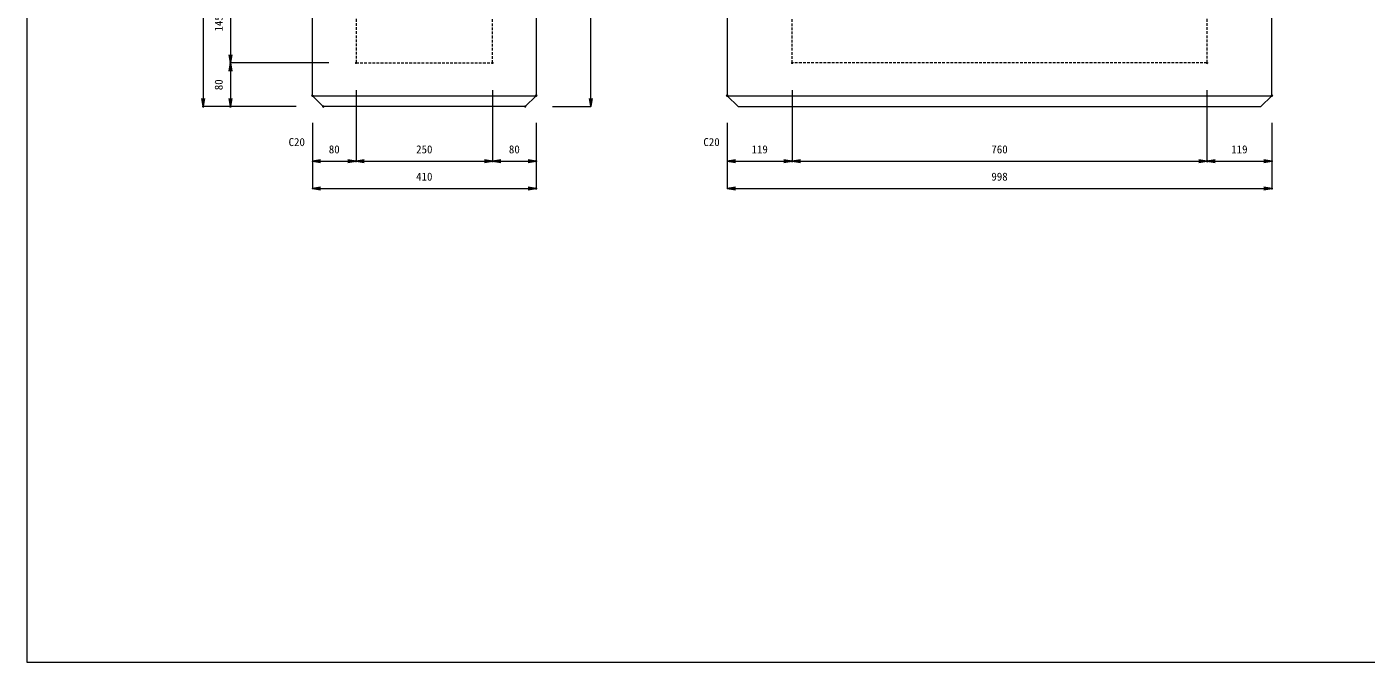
# Model space of a CAD drawing. Units: millimetres, scale not verified. Extents: x -1945 to 1945, y -1284 to 1556.
# Drawn here: x -1945 to 509, y -1284 to -121 of the extents above; entities that cross this region are included whole.
import ezdxf
from ezdxf.enums import TextEntityAlignment as Align

# ---------------------------------------------------------------- set-up
doc = ezdxf.new("R2010")
doc.units = ezdxf.units.MM
doc.header["$LTSCALE"] = 10
doc.header["$PDMODE"] = 32
doc.header["$PDSIZE"] = 2
doc.linetypes.add('USER1', pattern=[0.75, 0.5, -0.25])
doc.layers.add('0-0_0', color=7, linetype='Continuous')
doc.layers.add('0-2_DEFPOINTS', color=7, linetype='Continuous')
for name, color, linetype, lineweight in [('0-1_TITLE', 7, 'Continuous', 18), ('0-3_KIJUN', 7, 'USER1', 18), ('0-5_SUNPO_S10', 3, 'Continuous', 18)]:
    doc.layers.add(name, color=color, linetype=linetype, lineweight=lineweight)
doc.styles.add('ＭＳ ゴシック', font='')
doc.styles.get('ＭＳ ゴシック').set_extended_font_data('MS Gothic')

# ---------------------------------------------------------------- blocks, each defined once
blk = doc.blocks.new('_OPEN')
at = {"layer": '0-0_0'}
blk.add_line((0, 0), (-1, 0), dxfattribs=at)
blk.add_lwpolyline([(-1, 0.1667), (0, 0), (-1, -0.1667)], dxfattribs=at)
blk = doc.blocks.new('D6')
at = {"layer": '0-2_DEFPOINTS'}
for p in [(603.34, 1233.08), (373.34, 1153.08), (543.34, 1153.08)]:
    blk.add_point(p, dxfattribs=at)
at = {"layer": '0-5_SUNPO_S10'}
for p, q in [((553.34, 1233.08), (373.34, 1233.08)), ((373.34, 1218.08), (373.34, 1168.08)), ((493.34, 1153.08), (373.34, 1153.08))]:
    blk.add_line(p, q, dxfattribs=at)
at = {"layer": '0-5_SUNPO_S10', "xscale": 15, "yscale": 15}
for p, rotation in [((373.34, 1233.08), 90), ((373.34, 1153.08), 270)]:
    blk.add_blockref('_OPEN', p, dxfattribs=dict(at, rotation=rotation))
at = {"layer": '0-5_SUNPO_S10', "color": 7, "style": 'ＭＳ ゴシック'}
blk.add_text('80', height=14.66, rotation=90, dxfattribs=at).set_placement((363.34, 1183.08), align=Align.BOTTOM_LEFT)
blk = doc.blocks.new('D7')
at = {"layer": '0-2_DEFPOINTS'}
for p in [(549.23, 1896.08), (323.34, 1153.08), (543.34, 1153.08)]:
    blk.add_point(p, dxfattribs=at)
at = {"layer": '0-5_SUNPO_S10'}
for p, q in [((499.23, 1896.08), (323.34, 1896.08)), ((323.34, 1881.08), (323.34, 1168.08)), ((493.34, 1153.08), (323.34, 1153.08))]:
    blk.add_line(p, q, dxfattribs=at)
at = {"layer": '0-5_SUNPO_S10', "xscale": 15, "yscale": 15}
for p, rotation in [((323.34, 1896.08), 90), ((323.34, 1153.08), 270)]:
    blk.add_blockref('_OPEN', p, dxfattribs=dict(at, rotation=rotation))
at = {"layer": '0-5_SUNPO_S10', "color": 7, "style": 'ＭＳ ゴシック'}
blk.add_text('743', height=14.66, rotation=90, dxfattribs=at).set_placement((313.34, 1509.58), align=Align.BOTTOM_LEFT)
blk = doc.blocks.new('D8')
at = {"layer": '0-2_DEFPOINTS'}
for p in [(603.34, 1233.08), (523.34, 1173.08), (603.34, 1053.08)]:
    blk.add_point(p, dxfattribs=at)
at = {"layer": '0-5_SUNPO_S10'}
for p, q in [((603.34, 1183.08), (603.34, 1053.08)), ((523.34, 1123.08), (523.34, 1053.08)), ((538.34, 1053.08), (588.34, 1053.08))]:
    blk.add_line(p, q, dxfattribs=at)
at = {"layer": '0-5_SUNPO_S10', "xscale": 15, "yscale": 15, "rotation": 180}
blk.add_blockref('_OPEN', (523.34, 1053.08), dxfattribs=at)
at = {"layer": '0-5_SUNPO_S10', "xscale": 15, "yscale": 15}
blk.add_blockref('_OPEN', (603.34, 1053.08), dxfattribs=at)
at = {"layer": '0-5_SUNPO_S10', "color": 7, "style": 'ＭＳ ゴシック'}
blk.add_text('80', height=14.66, dxfattribs=at).set_placement((553.34, 1063.08), align=Align.BOTTOM_LEFT)
blk = doc.blocks.new('D9')
at = {"layer": '0-2_DEFPOINTS'}
for p in [(603.34, 1233.08), (853.34, 1233.08), (853.34, 1053.08)]:
    blk.add_point(p, dxfattribs=at)
at = {"layer": '0-5_SUNPO_S10'}
for p, q in [((603.34, 1183.08), (603.34, 1053.08)), ((853.34, 1183.08), (853.34, 1053.08)), ((618.34, 1053.08), (838.34, 1053.08))]:
    blk.add_line(p, q, dxfattribs=at)
at = {"layer": '0-5_SUNPO_S10', "xscale": 15, "yscale": 15, "rotation": 180}
blk.add_blockref('_OPEN', (603.34, 1053.08), dxfattribs=at)
at = {"layer": '0-5_SUNPO_S10', "xscale": 15, "yscale": 15}
blk.add_blockref('_OPEN', (853.34, 1053.08), dxfattribs=at)
at = {"layer": '0-5_SUNPO_S10', "color": 7, "style": 'ＭＳ ゴシック'}
blk.add_text('250', height=14.66, dxfattribs=at).set_placement((713.34, 1063.08), align=Align.BOTTOM_LEFT)
blk = doc.blocks.new('D10')
at = {"layer": '0-2_DEFPOINTS'}
for p in [(853.34, 1233.08), (933.34, 1173.08), (933.34, 1053.08)]:
    blk.add_point(p, dxfattribs=at)
at = {"layer": '0-5_SUNPO_S10'}
for p, q in [((853.34, 1183.08), (853.34, 1053.08)), ((933.34, 1123.08), (933.34, 1053.08)), ((868.34, 1053.08), (918.34, 1053.08))]:
    blk.add_line(p, q, dxfattribs=at)
at = {"layer": '0-5_SUNPO_S10', "xscale": 15, "yscale": 15, "rotation": 180}
blk.add_blockref('_OPEN', (853.34, 1053.08), dxfattribs=at)
at = {"layer": '0-5_SUNPO_S10', "xscale": 15, "yscale": 15}
blk.add_blockref('_OPEN', (933.34, 1053.08), dxfattribs=at)
at = {"layer": '0-5_SUNPO_S10', "color": 7, "style": 'ＭＳ ゴシック'}
blk.add_text('80', height=14.66, dxfattribs=at).set_placement((883.34, 1063.08), align=Align.BOTTOM_LEFT)
blk = doc.blocks.new('D11')
at = {"layer": '0-2_DEFPOINTS'}
for p in [(523.34, 1173.08), (933.34, 1173.08), (933.34, 1003.08)]:
    blk.add_point(p, dxfattribs=at)
at = {"layer": '0-5_SUNPO_S10'}
for p, q in [((523.34, 1123.08), (523.34, 1003.08)), ((933.34, 1123.08), (933.34, 1003.08)), ((538.34, 1003.08), (918.34, 1003.08))]:
    blk.add_line(p, q, dxfattribs=at)
at = {"layer": '0-5_SUNPO_S10', "xscale": 15, "yscale": 15, "rotation": 180}
blk.add_blockref('_OPEN', (523.34, 1003.08), dxfattribs=at)
at = {"layer": '0-5_SUNPO_S10', "xscale": 15, "yscale": 15}
blk.add_blockref('_OPEN', (933.34, 1003.08), dxfattribs=at)
at = {"layer": '0-5_SUNPO_S10', "color": 7, "style": 'ＭＳ ゴシック'}
blk.add_text('410', height=14.66, dxfattribs=at).set_placement((713.34, 1013.08), align=Align.BOTTOM_LEFT)
blk = doc.blocks.new('D12')
at = {"layer": '0-2_DEFPOINTS'}
for p in [(1402.34, 1233.08), (1283.34, 1173.08), (1402.34, 1053.08)]:
    blk.add_point(p, dxfattribs=at)
at = {"layer": '0-5_SUNPO_S10'}
for p, q in [((1402.34, 1183.08), (1402.34, 1053.08)), ((1283.34, 1123.08), (1283.34, 1053.08)), ((1298.34, 1053.08), (1387.34, 1053.08))]:
    blk.add_line(p, q, dxfattribs=at)
at = {"layer": '0-5_SUNPO_S10', "xscale": 15, "yscale": 15, "rotation": 180}
blk.add_blockref('_OPEN', (1283.34, 1053.08), dxfattribs=at)
at = {"layer": '0-5_SUNPO_S10', "xscale": 15, "yscale": 15}
blk.add_blockref('_OPEN', (1402.34, 1053.08), dxfattribs=at)
at = {"layer": '0-5_SUNPO_S10', "color": 7, "style": 'ＭＳ ゴシック'}
blk.add_text('119', height=14.66, dxfattribs=at).set_placement((1327.84, 1063.08), align=Align.BOTTOM_LEFT)
blk = doc.blocks.new('D13')
at = {"layer": '0-2_DEFPOINTS'}
for p in [(1402.34, 1233.08), (2162.34, 1233.08), (2162.34, 1053.08)]:
    blk.add_point(p, dxfattribs=at)
at = {"layer": '0-5_SUNPO_S10'}
for p, q in [((1402.34, 1183.08), (1402.34, 1053.08)), ((2162.34, 1183.08), (2162.34, 1053.08)), ((1417.34, 1053.08), (2147.34, 1053.08))]:
    blk.add_line(p, q, dxfattribs=at)
at = {"layer": '0-5_SUNPO_S10', "xscale": 15, "yscale": 15, "rotation": 180}
blk.add_blockref('_OPEN', (1402.34, 1053.08), dxfattribs=at)
at = {"layer": '0-5_SUNPO_S10', "xscale": 15, "yscale": 15}
blk.add_blockref('_OPEN', (2162.34, 1053.08), dxfattribs=at)
at = {"layer": '0-5_SUNPO_S10', "color": 7, "style": 'ＭＳ ゴシック'}
blk.add_text('760', height=14.66, dxfattribs=at).set_placement((1767.34, 1063.08), align=Align.BOTTOM_LEFT)
blk = doc.blocks.new('D14')
at = {"layer": '0-2_DEFPOINTS'}
for p in [(2162.34, 1233.08), (2281.34, 1173.08), (2281.34, 1053.08)]:
    blk.add_point(p, dxfattribs=at)
at = {"layer": '0-5_SUNPO_S10'}
for p, q in [((2162.34, 1183.08), (2162.34, 1053.08)), ((2281.34, 1123.08), (2281.34, 1053.08)), ((2177.34, 1053.08), (2266.34, 1053.08))]:
    blk.add_line(p, q, dxfattribs=at)
at = {"layer": '0-5_SUNPO_S10', "xscale": 15, "yscale": 15, "rotation": 180}
blk.add_blockref('_OPEN', (2162.34, 1053.08), dxfattribs=at)
at = {"layer": '0-5_SUNPO_S10', "xscale": 15, "yscale": 15}
blk.add_blockref('_OPEN', (2281.34, 1053.08), dxfattribs=at)
at = {"layer": '0-5_SUNPO_S10', "color": 7, "style": 'ＭＳ ゴシック'}
blk.add_text('119', height=14.66, dxfattribs=at).set_placement((2206.84, 1063.08), align=Align.BOTTOM_LEFT)
blk = doc.blocks.new('D15')
at = {"layer": '0-2_DEFPOINTS'}
for p in [(1283.34, 1173.08), (2281.34, 1173.08), (2281.34, 1003.08)]:
    blk.add_point(p, dxfattribs=at)
at = {"layer": '0-5_SUNPO_S10'}
for p, q in [((1283.34, 1123.08), (1283.34, 1003.08)), ((2281.34, 1123.08), (2281.34, 1003.08)), ((1298.34, 1003.08), (2266.34, 1003.08))]:
    blk.add_line(p, q, dxfattribs=at)
at = {"layer": '0-5_SUNPO_S10', "xscale": 15, "yscale": 15, "rotation": 180}
blk.add_blockref('_OPEN', (1283.34, 1003.08), dxfattribs=at)
at = {"layer": '0-5_SUNPO_S10', "xscale": 15, "yscale": 15}
blk.add_blockref('_OPEN', (2281.34, 1003.08), dxfattribs=at)
at = {"layer": '0-5_SUNPO_S10', "color": 7, "style": 'ＭＳ ゴシック'}
blk.add_text('998', height=14.66, dxfattribs=at).set_placement((1767.34, 1013.08), align=Align.BOTTOM_LEFT)
blk = doc.blocks.new('D24')
at = {"layer": '0-2_DEFPOINTS'}
for p in [(908.34, 1833.98), (1033.34, 1833.98), (913.34, 1153.08)]:
    blk.add_point(p, dxfattribs=at)
at = {"layer": '0-5_SUNPO_S10'}
for p, q in [((958.34, 1833.98), (1033.34, 1833.98)), ((1033.34, 1168.08), (1033.34, 1818.98)), ((963.34, 1153.08), (1033.34, 1153.08))]:
    blk.add_line(p, q, dxfattribs=at)
at = {"layer": '0-5_SUNPO_S10', "xscale": 15, "yscale": 15}
for p, rotation in [((1033.34, 1833.98), 90), ((1033.34, 1153.08), 270)]:
    blk.add_blockref('_OPEN', p, dxfattribs=dict(at, rotation=rotation))
at = {"layer": '0-5_SUNPO_S10', "color": 7, "style": 'ＭＳ ゴシック'}
blk.add_text('681', height=14.66, rotation=90, dxfattribs=at).set_placement((1023.34, 1478.53), align=Align.BOTTOM_LEFT)
blk = doc.blocks.new('D27')
at = {"layer": '0-2_DEFPOINTS'}
for p in [(728.34, 1378.08), (373.34, 1233.08), (603.34, 1233.08)]:
    blk.add_point(p, dxfattribs=at)
at = {"layer": '0-5_SUNPO_S10'}
for p, q in [((678.34, 1378.08), (373.34, 1378.08)), ((373.34, 1363.08), (373.34, 1248.08)), ((553.34, 1233.08), (373.34, 1233.08))]:
    blk.add_line(p, q, dxfattribs=at)
at = {"layer": '0-5_SUNPO_S10', "xscale": 15, "yscale": 15}
for p, rotation in [((373.34, 1378.08), 90), ((373.34, 1233.08), 270)]:
    blk.add_blockref('_OPEN', p, dxfattribs=dict(at, rotation=rotation))
at = {"layer": '0-5_SUNPO_S10', "color": 7, "style": 'ＭＳ ゴシック'}
blk.add_text('145', height=14.66, rotation=90, dxfattribs=at).set_placement((363.34, 1290.58), align=Align.BOTTOM_LEFT)

msp = doc.modelspace()

# ---------------------------------------------------------------- linework, layer by layer
at = {"layer": '0-1_TITLE', "color": 2}
msp.add_lwpolyline([(-1945, -1284.47), (1945, -1284.47), (1945, 1555.53), (-1945, 1555.53)], close=True, dxfattribs=at)
at = {"layer": '0-3_KIJUN', "linetype": 'Continuous'}
for p, q in [((-1421.66, -246.92), (-1011.66, -246.92)), ((-661.66, -246.92), (336.34, -246.92))]:
    msp.add_line(p, q, dxfattribs=at)
msp.add_lwpolyline([(-1091.66, 336.08), (-1036.66, 336.08), (-1011.66, 311.08), (-1011.66, -246.92), (-1031.66, -266.92), (-1401.66, -266.92), (-1421.66, -246.92), (-1421.66, 311.08), (-1396.66, 336.08), (-1341.66, 336.08), (-1341.66, 186.08), (-1336.66, 78.08)], dxfattribs=at)
at = {"layer": '0-3_KIJUN'}
for points in [[(-1341.66, 336.08), (-1341.66, -186.92), (-1091.66, -186.92), (-1091.66, 336.08)], [(217.34, 336.08), (217.34, -186.92), (-542.66, -186.92), (-542.66, 336.08)]]:
    msp.add_lwpolyline(points, dxfattribs=at)
at = {"layer": '0-3_KIJUN', "linetype": 'Continuous'}
msp.add_lwpolyline([(336.34, 331.08), (331.34, 336.08), (-656.66, 336.08), (-661.66, 331.08), (-661.66, -246.92), (-641.66, -266.92), (316.34, -266.92), (336.34, -246.92)], close=True, dxfattribs=at)

# ---------------------------------------------------------------- block references
at = {"layer": '0-5_SUNPO_S10'}
for name in ['D7', 'D24', 'D27', 'D6', 'D8', 'D9', 'D10', 'D12', 'D13', 'D14', 'D11', 'D15']:
    msp.add_blockref(name, (-1945, -1420), dxfattribs=at)

# ---------------------------------------------------------------- texts
at = {"layer": '0-5_SUNPO_S10', "color": 7, "style": 'ＭＳ ゴシック'}
for p in [(-1465.36, -343.57), (-705.36, -343.57)]:
    msp.add_text('C20', height=14.66, dxfattribs=at).set_placement(p, align=Align.BOTTOM_LEFT)

doc.saveas('drawing.dxf')
